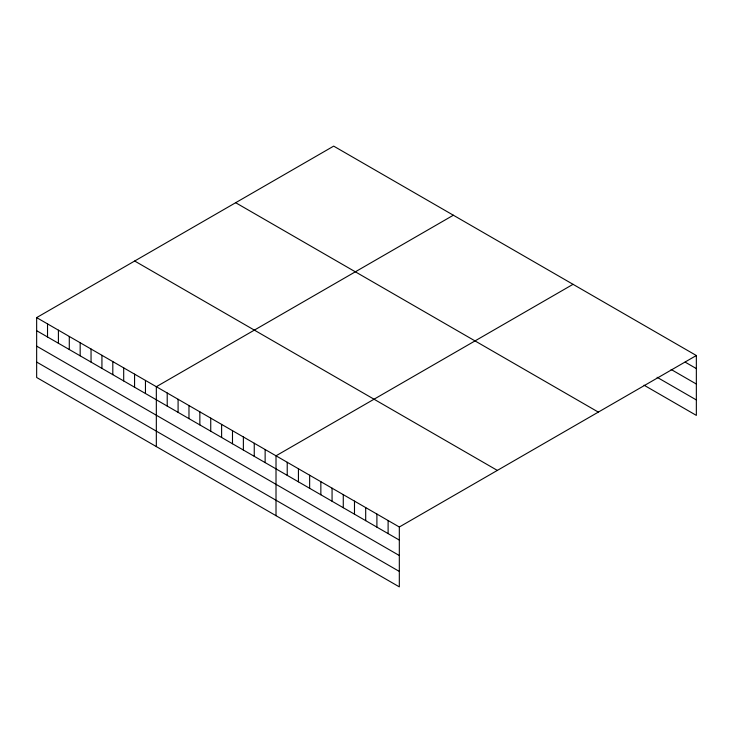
<?xml version="1.0" encoding="UTF-8"?>
<svg xmlns="http://www.w3.org/2000/svg" width="733" height="733" viewBox="0 0 733 733"><rect width="100%" height="100%" fill="white"/><g stroke="black" fill="none" stroke-linecap="round" stroke-linejoin="round"><path stroke-width="1.1" d="M36.65 317.609L399.32 527L399.32 586.876L36.65 377.486L36.65 317.609L333.68 146.124L696.35 355.514L696.35 415.391L644.041 385.191M453.361 215.218L156.331 386.712L156.331 446.589M573.041 284.322L276.011 455.807L276.011 515.684M399.32 527L696.35 355.514M685.144 362.12L696.35 368.589M671.126 369.469L696.35 384.037M657.116 377.293L696.35 399.943M235.659 202.711L598.33 412.102M134.67 261.021L497.34 470.403M36.65 330.693L399.32 540.074M36.65 346.132L399.32 555.522M36.65 362.047L399.32 571.428M388.114 520.522L388.114 533.606M376.899 514.053L376.899 527.137M365.694 507.584L365.694 520.659M354.488 501.106L354.488 514.19M343.273 494.638L343.273 507.712M332.067 488.169L332.067 501.244M320.852 481.691L320.852 494.775M309.647 475.222L309.647 488.297M298.432 468.754L298.432 481.828M287.226 462.276L287.226 475.36M265.135 449.521L265.135 462.605M254.25 443.245L254.25 456.32M243.374 436.96L243.374 450.044M232.489 430.683L232.489 443.758M221.613 424.398L221.613 437.473M210.738 418.112L210.738 431.196M199.852 411.836L199.852 424.911M188.977 405.551L188.977 418.635M178.092 399.274L178.092 412.349M167.216 392.989L167.216 406.073M145.455 380.427L145.455 393.502M134.57 374.142L134.57 387.226M123.694 367.865L123.694 380.94M112.809 361.58L112.809 374.664M101.933 355.303L101.933 368.378M91.048 349.018L91.048 362.093M80.172 342.732L80.172 355.817M69.287 336.456L69.287 349.531M58.411 330.171L58.411 343.255M47.526 323.894L47.526 336.969"/></g></svg>
